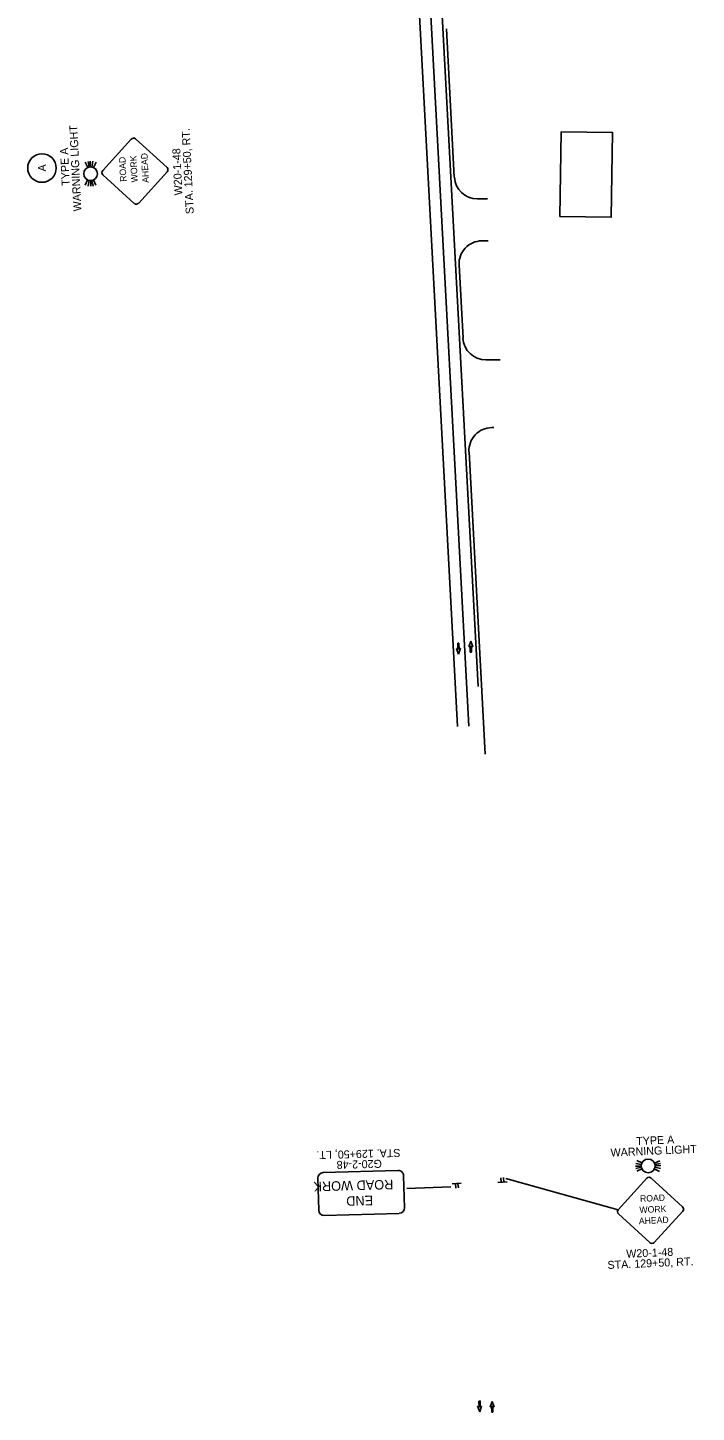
# Model space of a CAD drawing. Extents: x 130988 to 166407, y 306507 to 357441.
# Drawn here: x 152362 to 152947, y 327664 to 328875 of the extents above; entities that cross this region are included whole.
import ezdxf

# ---------------------------------------------------------------- set-up
doc = ezdxf.new("R2010")
doc.units = 0
for name, color, linetype in [('MT_P_Cells', 7, 'Continuous'), ('MT_P_CL_Double_Solid', 7, 'Continuous'), ('MT_P_Drums', 7, 'Continuous'), ('MT_P_Edge_Line', 7, 'Continuous'), ('SN_P_Signs', 7, 'Continuous'), ('SN_P_Text', 7, 'Continuous')]:
    doc.layers.add(name, color=color, linetype=linetype)

msp = doc.modelspace()

# ---------------------------------------------------------------- linework, layer by layer
at = {"layer": 'MT_P_Cells'}
for p, q in [((152738.4, 328331.1), (152738.3, 328336.6)), ((152738.3, 328336.6), (152739.3, 328336.6)), ((152738.8, 328336.6), (152738.8, 328336.6)), ((152739.3, 328336.6), (152739.4, 328331.1)), ((152748, 328333.4), (152749.6, 328338.4)), ((152749.2, 328334.4), (152748, 328333.4)), ((152749.3, 328328.9), (152749.2, 328334.4)), ((152749.6, 328338.4), (152749.6, 328338.4)), ((152749.6, 328338.4), (152751.4, 328333.5)), ((152751.4, 328333.5), (152750.2, 328334.4)), ((152750.2, 328334.4), (152750.3, 328328.9)), ((152739, 328327.1), (152737.2, 328332.1)), ((152737.2, 328332.1), (152738.4, 328331.1)), ((152740.6, 328332.2), (152739, 328327.1)), ((152739, 328327.1), (152739, 328327.1)), ((152739.4, 328331.1), (152740.6, 328332.2)), ((152750.3, 328328.9), (152749.3, 328328.9)), ((152749.8, 328328.9), (152749.8, 328328.9)), ((152757.5, 327664.4), (152755.6, 327669.3)), ((152755.6, 327669.3), (152756.9, 327668.3)), ((152756.8, 327673.8), (152757.8, 327673.9)), ((152756.9, 327668.3), (152756.8, 327673.8)), ((152757.3, 327673.8), (152757.3, 327673.8)), ((152759.1, 327669.4), (152757.5, 327664.4)), ((152757.8, 327673.9), (152757.9, 327668.4)), ((152757.9, 327668.4), (152759.1, 327669.4)), ((152766.7, 327668.4), (152768.3, 327673.5)), ((152767.9, 327669.5), (152766.7, 327668.4)), ((152768, 327664), (152767.9, 327669.5)), ((152768.3, 327673.5), (152768.3, 327673.5)), ((152768.3, 327673.5), (152770.1, 327668.5)), ((152770.1, 327668.5), (152768.9, 327669.5)), ((152768.9, 327669.5), (152769, 327664)), ((152757.5, 327664.4), (152757.5, 327664.4)), ((152769, 327664), (152768, 327664)), ((152768.5, 327664), (152768.5, 327664))]:
    msp.add_line(p, q, dxfattribs=at)
at = {"layer": 'MT_P_CL_Double_Solid'}
msp.add_line((152713.6, 328906.1), (152748, 328264.1), dxfattribs=at)
at = {"layer": 'MT_P_Drums'}
for p, q in [((152728.4, 328873.9), (152735.3, 328744.2)), ((152764.2, 328725.3), (152755.4, 328725.3)), ((152765, 328688.6), (152759.3, 328688.6)), ((152739.4, 328667.5), (152742.9, 328603.4)), ((152775.3, 328584.6), (152762.9, 328584.5)), ((152769.8, 328525.2), (152768.1, 328525.2)), ((152748.2, 328504.2), (152762.3, 328239.5))]:
    msp.add_line(p, q, dxfattribs=at)
for centre, start, end in [((152755.3, 328745.3), 183.0637, 270.2379), ((152759.4, 328668.6), 90.2379, 183.0637), ((152762.8, 328604.5), 183.0637, 270.2379), ((152768.1, 328505.2), 90.2379, 183.0637)]:
    msp.add_arc(centre, 20, start, end, dxfattribs=at)
at = {"layer": 'MT_P_Edge_Line'}
for p, q in [((152703.7, 328905.6), (152738, 328263.9)), ((152723.6, 328906.7), (152756.2, 328298.7))]:
    msp.add_line(p, q, dxfattribs=at)
at = {"layer": 'SN_P_Signs'}
for p, q in [((152414.8, 328758.1), (152415.8, 328753.2)), ((152416.7, 328758.4), (152416.8, 328753.4)), ((152419.1, 328758.2), (152418.2, 328753.2)), ((152412.4, 328757.4), (152414.5, 328752.8)), ((152421.8, 328757.3), (152419.6, 328752.8)), ((152414.4, 328741.9), (152412.2, 328737.4)), ((152415.8, 328741.4), (152414.8, 328736.5)), ((152417.2, 328741.3), (152417.3, 328736.3)), ((152418.2, 328741.4), (152419.2, 328736.5)), ((152419.5, 328741.9), (152421.6, 328737.3)), ((152898.9, 327879.3), (152893.9, 327879.2)), ((152899, 327880.7), (152894.1, 327881.7)), ((152899, 327878.3), (152894.1, 327877.3)), ((152899.4, 327877), (152894.9, 327874.9)), ((152899.5, 327882.1), (152895, 327884.3)), ((152914.8, 327874.6), (152910.3, 327876.8)), ((152915, 327884), (152910.4, 327882)), ((152915.7, 327881.6), (152910.8, 327880.6)), ((152915.7, 327877.3), (152910.8, 327878.3)), ((152915.9, 327879.7), (152910.9, 327879.6)), ((152733.4, 327863.8), (152741.3, 327864.5)), ((152736.2, 327864.1), (152736.5, 327860.1)), ((152737.4, 327864.2), (152737.4, 327864.2)), ((152738.5, 327864.2), (152738.9, 327860.3)), ((152781.4, 327865.5), (152773.4, 327865.1)), ((152776.2, 327865.2), (152776, 327869.2)), ((152777.4, 327865.3), (152777.4, 327865.3)), ((152778.6, 327865.4), (152778.4, 327869.3))]:
    msp.add_line(p, q, dxfattribs=at)
for points in [[(152427.6, 328750), (152452.6, 328777.6)], [(152456.4, 328777.7), (152483.9, 328752.7)], [(152455.3, 328721.3), (152427.8, 328746.3)], [(152484.1, 328749), (152459.1, 328721.5)], [(152686, 327875.5), (152620.4, 327873.6)], [(152615.9, 327868.8), (152616.7, 327840.7)], [(152691.6, 327842.8), (152690.8, 327870.9)], [(152878.7, 327841.2), (152903.8, 327868.7)], [(152907.6, 327868.8), (152935, 327843.7)], [(152621.5, 327836.1), (152687.1, 327838)], [(152906.3, 327812.4), (152878.9, 327837.5)], [(152935.2, 327840), (152910.1, 327812.5)]]:
    msp.add_lwpolyline(points, dxfattribs=at)
for centre in [(152417, 328747.3), (152904.9, 327879.5)]:
    msp.add_circle(centre, 6.02, dxfattribs=at)
for centre, radius, start, end in [((152454.6, 328775.8), 2.66, 47.7365, 137.7365), ((152429.6, 328748.3), 2.66, 137.7365, 227.7365), ((152482.1, 328750.8), 2.66, 317.7365, 47.7365), ((152457.1, 328723.3), 2.66, 227.7365, 317.7365), ((152620.6, 327868.9), 4.69, 91.6119, 181.6119), ((152686.2, 327870.8), 4.69, 1.6119, 91.6119), ((152905.8, 327866.9), 2.66, 47.5289, 137.5289), ((152621.4, 327840.8), 4.69, 181.6119, 271.6119), ((152687, 327842.7), 4.69, 271.6119, 1.6119), ((152880.7, 327839.4), 2.66, 137.5289, 227.5289), ((152933.2, 327841.8), 2.66, 317.5289, 47.5289), ((152908.1, 327814.3), 2.66, 227.5289, 317.5289)]:
    msp.add_arc(centre, radius, start, end, dxfattribs=at)
at = {"layer": 'SN_P_Text'}
for p, q in [((152780.5, 327868.5), (152878.7, 327841.2)), ((152732.2, 327861.1), (152693.6, 327859.7))]:
    msp.add_line(p, q, dxfattribs=at)
msp.add_lwpolyline([(152827.5, 328710), (152828.8, 328784), (152873.8, 328783.3), (152872.6, 328709.3)], close=True, dxfattribs=at)
msp.add_circle((152374.5, 328752.3), 12.5, dxfattribs=at)

# ---------------------------------------------------------------- texts
at = {"layer": 'SN_P_Signs'}
for s, height, rotation, p in [('ROAD', 5.66, 92.7365, (152448.5, 328740.4)), ('WORK', 5.66, 92.7365, (152458.3, 328739.9)), ('AHEAD', 5.66, 92.7365, (152468, 328739.5)), ('ROAD WORK', 8.33, 181.6119, (152681.8, 327867.5)), ('END', 8.33, 181.6119, (152664.1, 327853.5)), ('ROAD', 5.66, 2.5289, (152897.9, 327848)), ('WORK', 5.66, 2.5289, (152897.4, 327838.2)), ('AHEAD', 5.66, 2.5289, (152896.9, 327828.5))]:
    msp.add_text(s, height=height, rotation=rotation, dxfattribs=at).set_placement(p)
at = {"layer": 'SN_P_Text'}
for s, rotation, p in [('WARNING LIGHT', 92.7365, (152409, 328714.6)), ('STA. 129+50, RT.', 92.7365, (152507.3, 328712.2)), ('TYPE A', 92.7365, (152398.8, 328737)), ('W20-1-48', 92.7365, (152497.4, 328728.6)), ('A', 90.3911, (152378, 328749.3)), ('WARNING LIGHT', 2.5289, (152872.2, 327887.6)), ('TYPE A', 2.5289, (152894.6, 327897.7)), ('STA. 129+50, LT.', 181.6119, (152688.1, 327894.4)), ('G20-2-48', 181.6119, (152671.8, 327884.9)), ('W20-1-48', 2.5289, (152885.9, 327799.1)), ('STA. 129+50, RT.', 2.5289, (152869.5, 327789.3))]:
    msp.add_text(s, height=7, rotation=rotation, dxfattribs=at).set_placement(p)

doc.saveas('drawing.dxf')
